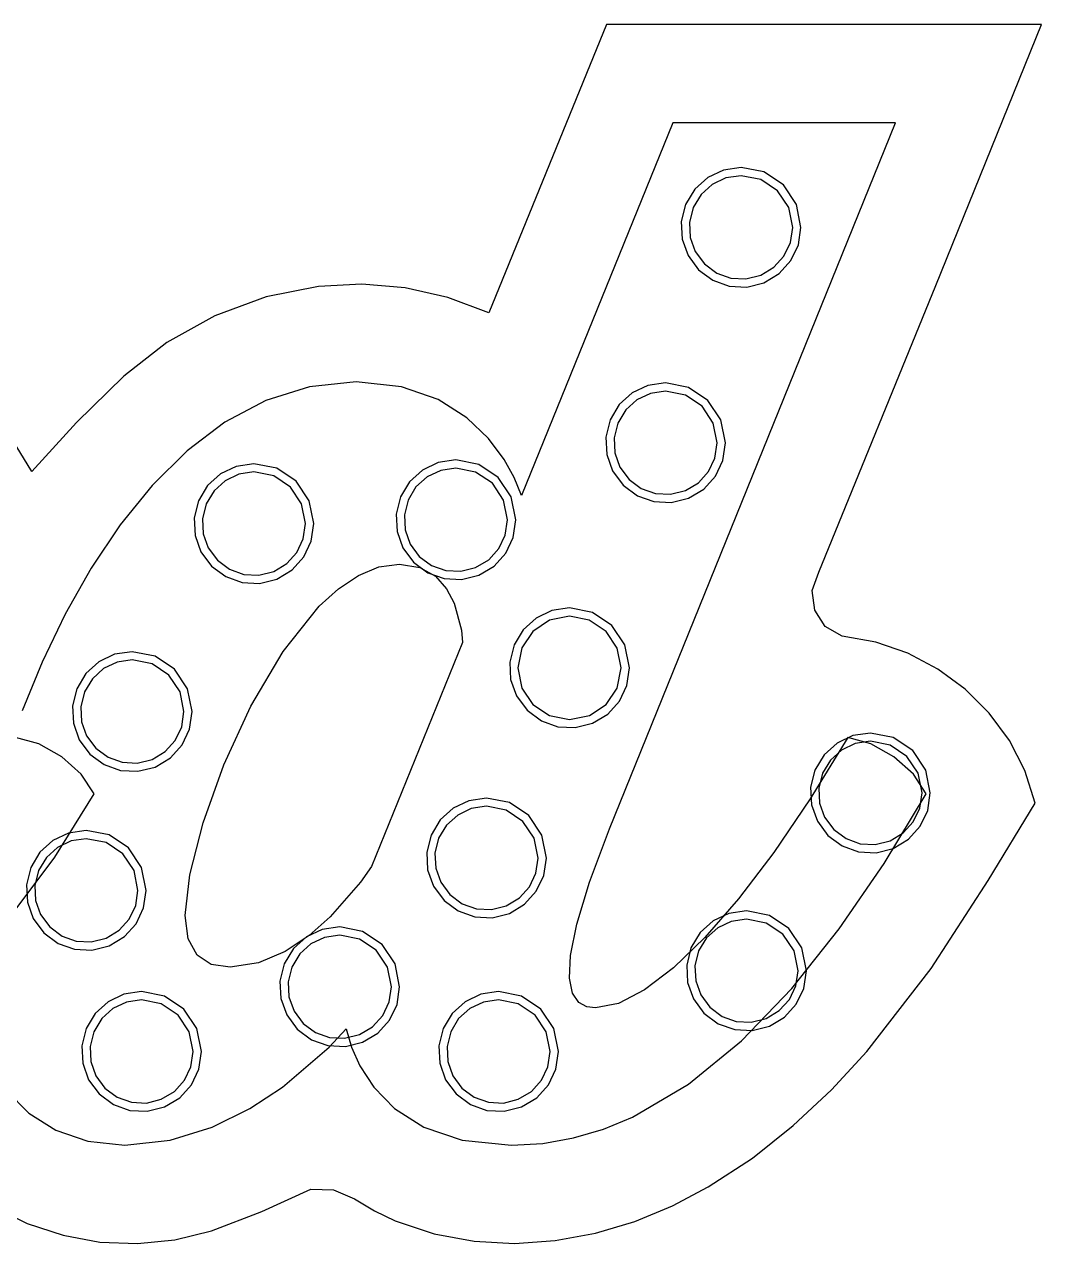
# Model space of a CAD drawing. Extents: x -88 to 86, y -128 to 45.
# Drawn here: x 36.5 to 85.6, y -20.1 to 38.8 of the extents above; entities that cross this region are included whole.
import ezdxf

# ---------------------------------------------------------------- set-up
doc = ezdxf.new("R2010")
doc.units = 0

msp = doc.modelspace()

# ---------------------------------------------------------------- linework, layer by layer
at = {"layer": 'Background'}
for p, q in [((64.610912, 38.82902), (58.917552, 24.8759)), ((85.648022, 38.82902), (64.610912, 38.82902)), ((80.533782, 26.19804), (85.648022, 38.82902)), ((50.679272, 26.15129), (48.146191, 25.64988)), ((52.778694, 26.264565), (50.679272, 26.15129)), ((54.880177, 26.088496), (52.778694, 26.264565)), ((56.940777, 25.624977), (54.880177, 26.088496)), ((74.876262, 12.33908), (80.533782, 26.19804)), ((48.146191, 25.64988), (45.674631, 24.731699)), ((58.917552, 24.8759), (56.940777, 25.624977)), ((45.674631, 24.731699), (43.353504, 23.437519)), ((43.353504, 23.437519), (41.271722, 21.80811)), ((41.271722, 21.80811), (38.987167, 19.564669)), ((38.987167, 19.564669), (36.829662, 17.19621)), ((36.829662, 17.19621), (35.529365, 19.314201)), ((74.559717, 11.439182), (74.876262, 12.33908)), ((74.678797, 10.49894), (74.559717, 11.439182)), ((75.180369, 9.703793), (74.678797, 10.49894)), ((76.011302, 9.23918), (75.180369, 9.703793)), ((77.624925, 8.953226), (76.011302, 9.23918)), ((79.174796, 8.414376), (77.624925, 8.953226)), ((80.628743, 7.645745), (79.174796, 8.414376)), ((81.954592, 6.67045), (80.628743, 7.645745)), ((83.120172, 5.511608), (81.954592, 6.67045)), ((84.09331, 4.192334), (83.120172, 5.511608)), ((84.841835, 2.735746), (84.09331, 4.192334)), ((85.333572, 1.16496), (84.841835, 2.735746)), ((83.071612, -2.58075), (85.333572, 1.16496)), ((80.31349, -6.829215), (83.071612, -2.58075)), ((77.203565, -10.846639), (80.31349, -6.829215)), ((75.48581, -12.70693), (77.203565, -10.846639)), ((73.643066, -14.435324), (75.48581, -12.70693)), ((71.662985, -16.007108), (73.643066, -14.435324)), ((69.533222, -17.39757), (71.662985, -16.007108)), ((47.943223, -18.596649), (50.308182, -17.51278)), ((50.308182, -17.51278), (51.415874, -17.543458)), ((51.415874, -17.543458), (52.423688, -17.980216)), ((67.800834, -18.323948), (69.533222, -17.39757)), ((52.423688, -17.980216), (53.395437, -18.565244)), ((34.977885, -18.37116), (36.605003, -19.17445)), ((45.509002, -19.51809), (47.943223, -18.596649)), ((53.395437, -18.565244), (54.394932, -19.04073)), ((65.973128, -19.076844), (67.800834, -18.323948)), ((36.605003, -19.17445), (38.330417, -19.742381)), ((54.394932, -19.04073), (56.273401, -19.670114)), ((64.07492, -19.640001), (65.973128, -19.076844)), ((38.330417, -19.742381), (40.118825, -20.067833)), ((41.934926, -20.143682), (43.743419, -19.962809)), ((43.743419, -19.962809), (45.509002, -19.51809)), ((56.273401, -19.670114), (58.205451, -20.028477)), ((58.205451, -20.028477), (60.166265, -20.132074)), ((60.166265, -20.132074), (62.131027, -19.997164)), ((62.131027, -19.997164), (64.07492, -19.640001)), ((40.118825, -20.067833), (41.934926, -20.143682))]:
    msp.add_line(p, q, dxfattribs=at)
at = {"layer": 'Layer 1'}
for p, q in [((71.113305, 31.91159), (70.262959, 31.784258)), ((72.223087, 31.690841), (71.113305, 31.91159)), ((71.113305, 31.91159), (71.113305, 31.91159)), ((69.502151, 31.422852), (68.877107, 30.858261)), ((70.262959, 31.784258), (69.502151, 31.422852)), ((70.380248, 31.401821), (69.724379, 31.090264)), ((71.113305, 31.51159), (70.380248, 31.401821)), ((72.070014, 31.321289), (71.113305, 31.51159)), ((71.113305, 31.51159), (71.113305, 31.51159)), ((72.881072, 30.779357), (72.070014, 31.321289)), ((73.163915, 31.0622), (72.223087, 31.690841)), ((68.877107, 30.858261), (68.434054, 30.121372)), ((69.724379, 31.090264), (69.185548, 30.603548)), ((73.423004, 29.968299), (72.881072, 30.779357)), ((73.792556, 30.121372), (73.163915, 31.0622)), ((68.434054, 30.121372), (68.226281, 29.287027)), ((69.185548, 30.603548), (68.803606, 29.968299)), ((74.013305, 29.01159), (73.792556, 30.121372)), ((68.803606, 29.968299), (68.624491, 29.249036)), ((73.613305, 29.01159), (73.423004, 29.968299)), ((68.226281, 29.287027), (68.269028, 28.445828)), ((68.624491, 29.249036), (68.661342, 28.523864)), ((73.503536, 28.278533), (73.613305, 29.01159)), ((73.885973, 28.161244), (74.013305, 29.01159)), ((68.269028, 28.445828), (68.551448, 27.652303)), ((68.661342, 28.523864), (68.904807, 27.839791)), ((68.904807, 27.839791), (69.345538, 27.243823)), ((73.191979, 27.622664), (73.503536, 28.278533)), ((73.524567, 27.400436), (73.885973, 28.161244)), ((68.551448, 27.652303), (69.062695, 26.96098)), ((69.345538, 27.243823), (69.941506, 26.803092)), ((72.705263, 27.083833), (73.191979, 27.622664)), ((72.959976, 26.775392), (73.524567, 27.400436)), ((69.062695, 26.96098), (69.754018, 26.449733)), ((69.941506, 26.803092), (70.625579, 26.559627)), ((70.625579, 26.559627), (71.350751, 26.522776)), ((71.350751, 26.522776), (72.070014, 26.701891)), ((72.070014, 26.701891), (72.705263, 27.083833)), ((72.223087, 26.332339), (72.959976, 26.775392)), ((69.754018, 26.449733), (70.547543, 26.167313)), ((70.547543, 26.167313), (71.388742, 26.124566)), ((71.388742, 26.124566), (72.223087, 26.332339)), ((66.615129, 21.361258), (65.854321, 20.999852)), ((67.465475, 21.48859), (66.615129, 21.361258)), ((68.575257, 21.267841), (67.465475, 21.48859)), ((67.465475, 21.48859), (67.465475, 21.48859)), ((69.516085, 20.6392), (68.575257, 21.267841)), ((65.854321, 20.999852), (65.229277, 20.435261)), ((66.076549, 20.667264), (65.537718, 20.180548)), ((66.732418, 20.978821), (66.076549, 20.667264)), ((67.465475, 21.08859), (66.732418, 20.978821)), ((68.422184, 20.898289), (67.465475, 21.08859)), ((67.465475, 21.08859), (67.465475, 21.08859)), ((69.233242, 20.356357), (68.422184, 20.898289)), ((65.229277, 20.435261), (64.786224, 19.698372)), ((65.537718, 20.180548), (65.155776, 19.545299)), ((69.775174, 19.545299), (69.233242, 20.356357)), ((70.144726, 19.698372), (69.516085, 20.6392)), ((64.786224, 19.698372), (64.578451, 18.864027)), ((65.155776, 19.545299), (64.976661, 18.826036)), ((69.965475, 18.58859), (69.775174, 19.545299)), ((70.365475, 18.58859), (70.144726, 19.698372)), ((64.578451, 18.864027), (64.621198, 18.022828)), ((64.976661, 18.826036), (65.013512, 18.100864)), ((69.855706, 17.855533), (69.965475, 18.58859)), ((70.238143, 17.738244), (70.365475, 18.58859)), ((57.325405, 17.76359), (56.475059, 17.636258)), ((58.435187, 17.542841), (57.325405, 17.76359)), ((57.325405, 17.76359), (57.325405, 17.76359)), ((64.621198, 18.022828), (64.903618, 17.229303)), ((65.013512, 18.100864), (65.256977, 17.416791)), ((69.544149, 17.199664), (69.855706, 17.855533)), ((69.876737, 16.977436), (70.238143, 17.738244)), ((46.710159, 17.452258), (45.949351, 17.090852)), ((47.560505, 17.57959), (46.710159, 17.452258)), ((47.560505, 17.17959), (46.827448, 17.069821)), ((48.670287, 17.358841), (47.560505, 17.57959)), ((47.560505, 17.57959), (47.560505, 17.57959)), ((48.517214, 16.989289), (47.560505, 17.17959)), ((47.560505, 17.17959), (47.560505, 17.17959)), ((49.611115, 16.7302), (48.670287, 17.358841)), ((55.714251, 17.274852), (55.089207, 16.710261)), ((56.475059, 17.636258), (55.714251, 17.274852)), ((56.592348, 17.253821), (55.936479, 16.942264)), ((57.325405, 17.36359), (56.592348, 17.253821)), ((58.282114, 17.173289), (57.325405, 17.36359)), ((57.325405, 17.36359), (57.325405, 17.36359)), ((59.093172, 16.631357), (58.282114, 17.173289)), ((59.376015, 16.9142), (58.435187, 17.542841)), ((64.903618, 17.229303), (65.414865, 16.53798)), ((65.256977, 17.416791), (65.697708, 16.820823)), ((69.057433, 16.660833), (69.544149, 17.199664)), ((45.324307, 16.526261), (44.881254, 15.789372)), ((45.949351, 17.090852), (45.324307, 16.526261)), ((46.171579, 16.758264), (45.632748, 16.271548)), ((46.827448, 17.069821), (46.171579, 16.758264)), ((49.328272, 16.447357), (48.517214, 16.989289)), ((50.239756, 15.789372), (49.611115, 16.7302)), ((55.089207, 16.710261), (54.646154, 15.973372)), ((55.936479, 16.942264), (55.397648, 16.455548)), ((59.635104, 15.820299), (59.093172, 16.631357)), ((60.004656, 15.973372), (59.376015, 16.9142)), ((65.414865, 16.53798), (66.106188, 16.026733)), ((65.697708, 16.820823), (66.293676, 16.380092)), ((68.422184, 16.278891), (69.057433, 16.660833)), ((69.312146, 16.352392), (69.876737, 16.977436)), ((45.632748, 16.271548), (45.250806, 15.636299)), ((49.870204, 15.636299), (49.328272, 16.447357)), ((54.646154, 15.973372), (54.438381, 15.139027)), ((55.397648, 16.455548), (55.015706, 15.820299)), ((60.225405, 14.86359), (60.004656, 15.973372)), ((66.106188, 16.026733), (66.899713, 15.744313)), ((66.293676, 16.380092), (66.977749, 16.136627)), ((66.977749, 16.136627), (67.702921, 16.099776)), ((67.702921, 16.099776), (68.422184, 16.278891)), ((68.575257, 15.909339), (69.312146, 16.352392)), ((44.881254, 15.789372), (44.673481, 14.955027)), ((45.250806, 15.636299), (45.071691, 14.917036)), ((50.060505, 14.67959), (49.870204, 15.636299)), ((50.460505, 14.67959), (50.239756, 15.789372)), ((55.015706, 15.820299), (54.836591, 15.101036)), ((59.825405, 14.86359), (59.635104, 15.820299)), ((66.899713, 15.744313), (67.740912, 15.701566)), ((67.740912, 15.701566), (68.575257, 15.909339)), ((44.673481, 14.955027), (44.716228, 14.113828)), ((45.071691, 14.917036), (45.108542, 14.191864)), ((54.438381, 15.139027), (54.481128, 14.297828)), ((54.836591, 15.101036), (54.873442, 14.375864)), ((59.715636, 14.130533), (59.825405, 14.86359)), ((60.098073, 14.013244), (60.225405, 14.86359)), ((45.108542, 14.191864), (45.352007, 13.507791)), ((49.950736, 13.946533), (50.060505, 14.67959)), ((50.333173, 13.829244), (50.460505, 14.67959)), ((54.481128, 14.297828), (54.763548, 13.504303)), ((54.873442, 14.375864), (55.116907, 13.691791)), ((44.716228, 14.113828), (44.998648, 13.320303)), ((49.639179, 13.290664), (49.950736, 13.946533)), ((49.971767, 13.068436), (50.333173, 13.829244)), ((55.116907, 13.691791), (55.557638, 13.095823)), ((59.404079, 13.474664), (59.715636, 14.130533)), ((59.736667, 13.252436), (60.098073, 14.013244)), ((44.998648, 13.320303), (45.509895, 12.62898)), ((45.352007, 13.507791), (45.792738, 12.911823)), ((49.152463, 12.751833), (49.639179, 13.290664)), ((49.407176, 12.443392), (49.971767, 13.068436)), ((54.763548, 13.504303), (55.274795, 12.81298)), ((55.557638, 13.095823), (56.153606, 12.655092)), ((58.917363, 12.935833), (59.404079, 13.474664)), ((59.172076, 12.627392), (59.736667, 13.252436)), ((45.509895, 12.62898), (46.201218, 12.117733)), ((45.792738, 12.911823), (46.388706, 12.471092)), ((46.388706, 12.471092), (47.072779, 12.227627)), ((48.517214, 12.369891), (49.152463, 12.751833)), ((48.670287, 12.000339), (49.407176, 12.443392)), ((55.274795, 12.81298), (55.966118, 12.301733)), ((56.153606, 12.655092), (56.837679, 12.411627)), ((56.837679, 12.411627), (57.562851, 12.374776)), ((57.562851, 12.374776), (58.282114, 12.553891)), ((58.282114, 12.553891), (58.917363, 12.935833)), ((58.435187, 12.184339), (59.172076, 12.627392)), ((46.201218, 12.117733), (46.994743, 11.835313)), ((46.994743, 11.835313), (47.835942, 11.792566)), ((47.072779, 12.227627), (47.797951, 12.190776)), ((47.797951, 12.190776), (48.517214, 12.369891)), ((47.835942, 11.792566), (48.670287, 12.000339)), ((55.966118, 12.301733), (56.759643, 12.019313)), ((56.759643, 12.019313), (57.600842, 11.976566)), ((57.600842, 11.976566), (58.435187, 12.184339)), ((61.208951, 10.114852), (60.583907, 9.550261)), ((61.969759, 10.476258), (61.208951, 10.114852)), ((62.820105, 10.20359), (61.846992, 10.007128)), ((62.820105, 10.60359), (61.969759, 10.476258)), ((63.929887, 10.382841), (62.820105, 10.60359)), ((62.820105, 10.60359), (62.820105, 10.60359)), ((63.776814, 10.013289), (62.820105, 10.20359)), ((62.820105, 10.20359), (62.820105, 10.20359)), ((64.870715, 9.7542), (63.929887, 10.382841)), ((60.583907, 9.550261), (60.140854, 8.813372)), ((61.052338, 9.471357), (60.516567, 8.676703)), ((61.846992, 10.007128), (61.052338, 9.471357)), ((64.587872, 9.471357), (63.776814, 10.013289)), ((65.129804, 8.660299), (64.587872, 9.471357)), ((65.499356, 8.813372), (64.870715, 9.7542)), ((40.827459, 8.360258), (40.066651, 7.998852)), ((41.677805, 8.48759), (40.827459, 8.360258)), ((42.787587, 8.266841), (41.677805, 8.48759)), ((41.677805, 8.48759), (41.677805, 8.48759)), ((43.728415, 7.6382), (42.787587, 8.266841)), ((60.140854, 8.813372), (59.933081, 7.979027)), ((60.516567, 8.676703), (60.320105, 7.70359)), ((65.320105, 7.70359), (65.129804, 8.660299)), ((65.720105, 7.70359), (65.499356, 8.813372)), ((40.066651, 7.998852), (39.441607, 7.434261)), ((40.944748, 7.977821), (40.288879, 7.666264)), ((41.677805, 8.08759), (40.944748, 7.977821)), ((42.634514, 7.897289), (41.677805, 8.08759)), ((41.677805, 8.08759), (41.677805, 8.08759)), ((43.445572, 7.355357), (42.634514, 7.897289)), ((59.933081, 7.979027), (59.975828, 7.137828)), ((60.320105, 7.70359), (60.516567, 6.730477)), ((65.123643, 6.730477), (65.320105, 7.70359)), ((65.592773, 6.853244), (65.720105, 7.70359)), ((39.441607, 7.434261), (38.998554, 6.697372)), ((39.750048, 7.179548), (39.368106, 6.544299)), ((40.288879, 7.666264), (39.750048, 7.179548)), ((43.987504, 6.544299), (43.445572, 7.355357)), ((44.357056, 6.697372), (43.728415, 7.6382)), ((59.975828, 7.137828), (60.258248, 6.344303)), ((38.998554, 6.697372), (38.790781, 5.863027)), ((39.368106, 6.544299), (39.188991, 5.825036)), ((44.177805, 5.58759), (43.987504, 6.544299)), ((44.577805, 5.58759), (44.357056, 6.697372)), ((60.516567, 6.730477), (61.052338, 5.935823)), ((64.587872, 5.935823), (65.123643, 6.730477)), ((65.231367, 6.092436), (65.592773, 6.853244)), ((60.258248, 6.344303), (60.769495, 5.65298)), ((61.052338, 5.935823), (61.846992, 5.400052)), ((63.793218, 5.400052), (64.587872, 5.935823)), ((64.666776, 5.467392), (65.231367, 6.092436)), ((38.790781, 5.863027), (38.833528, 5.021828)), ((39.188991, 5.825036), (39.225842, 5.099864)), ((44.068036, 4.854533), (44.177805, 5.58759)), ((44.450473, 4.737244), (44.577805, 5.58759)), ((60.769495, 5.65298), (61.460818, 5.141733)), ((61.846992, 5.400052), (62.820105, 5.20359)), ((62.820105, 5.20359), (63.793218, 5.400052)), ((63.929887, 5.024339), (64.666776, 5.467392)), ((38.833528, 5.021828), (39.115948, 4.228303)), ((39.225842, 5.099864), (39.469307, 4.415791)), ((43.756479, 4.198664), (44.068036, 4.854533)), ((44.089067, 3.976436), (44.450473, 4.737244)), ((61.460818, 5.141733), (62.254343, 4.859313)), ((62.254343, 4.859313), (63.095542, 4.816566)), ((63.095542, 4.816566), (63.929887, 5.024339)), ((39.115948, 4.228303), (39.627195, 3.53698)), ((39.469307, 4.415791), (39.910038, 3.819823)), ((43.269763, 3.659833), (43.756479, 4.198664)), ((76.516379, 4.425258), (75.755571, 4.063852)), ((77.366725, 4.55259), (76.516379, 4.425258)), ((77.366725, 4.15259), (76.633668, 4.042821)), ((78.476507, 4.331841), (77.366725, 4.55259)), ((77.366725, 4.55259), (77.366725, 4.55259)), ((78.323434, 3.962289), (77.366725, 4.15259)), ((77.366725, 4.15259), (77.366725, 4.15259)), ((79.417335, 3.7032), (78.476507, 4.331841)), ((39.910038, 3.819823), (40.506006, 3.379092)), ((42.634514, 3.277891), (43.269763, 3.659833)), ((43.524476, 3.351392), (44.089067, 3.976436)), ((75.755571, 4.063852), (75.130527, 3.499261)), ((75.977799, 3.731264), (75.438968, 3.244548)), ((76.633668, 4.042821), (75.977799, 3.731264)), ((79.134492, 3.420357), (78.323434, 3.962289)), ((80.045976, 2.762372), (79.417335, 3.7032)), ((39.627195, 3.53698), (40.318518, 3.025733)), ((40.318518, 3.025733), (41.112043, 2.743313)), ((40.506006, 3.379092), (41.190079, 3.135627)), ((41.190079, 3.135627), (41.915251, 3.098776)), ((41.915251, 3.098776), (42.634514, 3.277891)), ((42.787587, 2.908339), (43.524476, 3.351392)), ((75.130527, 3.499261), (74.687474, 2.762372)), ((75.438968, 3.244548), (75.057026, 2.609299)), ((79.676424, 2.609299), (79.134492, 3.420357)), ((41.112043, 2.743313), (41.953242, 2.700566)), ((41.953242, 2.700566), (42.787587, 2.908339)), ((74.687474, 2.762372), (74.479701, 1.928027)), ((75.057026, 2.609299), (74.877911, 1.890036)), ((79.866725, 1.65259), (79.676424, 2.609299)), ((80.266725, 1.65259), (80.045976, 2.762372)), ((74.479701, 1.928027), (74.522448, 1.086828)), ((74.877911, 1.890036), (74.914762, 1.164864)), ((57.953459, 1.280258), (57.192651, 0.918852)), ((58.803805, 1.40759), (57.953459, 1.280258)), ((59.913587, 1.186841), (58.803805, 1.40759)), ((58.803805, 1.40759), (58.803805, 1.40759)), ((60.854415, 0.5582), (59.913587, 1.186841)), ((79.756956, 0.919533), (79.866725, 1.65259)), ((80.139393, 0.802244), (80.266725, 1.65259)), ((57.192651, 0.918852), (56.567607, 0.354261)), ((58.070748, 0.897821), (57.414879, 0.586264)), ((58.803805, 1.00759), (58.070748, 0.897821)), ((59.760514, 0.817289), (58.803805, 1.00759)), ((58.803805, 1.00759), (58.803805, 1.00759)), ((60.571572, 0.275357), (59.760514, 0.817289)), ((74.522448, 1.086828), (74.804868, 0.293303)), ((74.914762, 1.164864), (75.158227, 0.480791)), ((79.445399, 0.263664), (79.756956, 0.919533)), ((79.777987, 0.041436), (80.139393, 0.802244)), ((56.567607, 0.354261), (56.124554, -0.382628)), ((56.876048, 0.099548), (56.494106, -0.535701)), ((57.414879, 0.586264), (56.876048, 0.099548)), ((61.113504, -0.535701), (60.571572, 0.275357)), ((61.483056, -0.382628), (60.854415, 0.5582)), ((74.804868, 0.293303), (75.316115, -0.39802)), ((75.158227, 0.480791), (75.598958, -0.115177)), ((78.958683, -0.275167), (79.445399, 0.263664)), ((79.213396, -0.583608), (79.777987, 0.041436)), ((38.603459, -0.285742), (37.842651, -0.647148)), ((39.453805, -0.15841), (38.603459, -0.285742)), ((39.453805, -0.55841), (38.720748, -0.668179)), ((40.563587, -0.379159), (39.453805, -0.15841)), ((39.453805, -0.15841), (39.453805, -0.15841)), ((40.410514, -0.748711), (39.453805, -0.55841)), ((39.453805, -0.55841), (39.453805, -0.55841)), ((41.504415, -1.0078), (40.563587, -0.379159)), ((56.124554, -0.382628), (55.916781, -1.216973)), ((56.494106, -0.535701), (56.314991, -1.254964)), ((61.303805, -1.49241), (61.113504, -0.535701)), ((61.703805, -1.49241), (61.483056, -0.382628)), ((75.316115, -0.39802), (76.007438, -0.909267)), ((75.598958, -0.115177), (76.194926, -0.555908)), ((76.194926, -0.555908), (76.878999, -0.799373)), ((78.323434, -0.657109), (78.958683, -0.275167)), ((78.476507, -1.026661), (79.213396, -0.583608)), ((37.842651, -0.647148), (37.217607, -1.211739)), ((38.064879, -0.979736), (37.526048, -1.466452)), ((38.720748, -0.668179), (38.064879, -0.979736)), ((41.221572, -1.290643), (40.410514, -0.748711)), ((42.133056, -1.948628), (41.504415, -1.0078)), ((76.007438, -0.909267), (76.800963, -1.191687)), ((76.878999, -0.799373), (77.604171, -0.836224)), ((77.604171, -0.836224), (78.323434, -0.657109)), ((77.642162, -1.234434), (78.476507, -1.026661)), ((37.217607, -1.211739), (36.774554, -1.948628)), ((37.526048, -1.466452), (37.144106, -2.101701)), ((41.763504, -2.101701), (41.221572, -1.290643)), ((55.916781, -1.216973), (55.959528, -2.058172)), ((56.314991, -1.254964), (56.351842, -1.980136)), ((61.194036, -2.225467), (61.303805, -1.49241)), ((61.576473, -2.342756), (61.703805, -1.49241)), ((76.800963, -1.191687), (77.642162, -1.234434)), ((36.774554, -1.948628), (36.566781, -2.782973)), ((37.144106, -2.101701), (36.964991, -2.820964)), ((41.953805, -3.05841), (41.763504, -2.101701)), ((42.353805, -3.05841), (42.133056, -1.948628)), ((55.959528, -2.058172), (56.241948, -2.851697)), ((56.351842, -1.980136), (56.595307, -2.664209)), ((60.882479, -2.881336), (61.194036, -2.225467)), ((61.215067, -3.103564), (61.576473, -2.342756)), ((36.566781, -2.782973), (36.609528, -3.624172)), ((36.964991, -2.820964), (37.001842, -3.546136)), ((56.241948, -2.851697), (56.753195, -3.54302)), ((56.595307, -2.664209), (57.036038, -3.260177)), ((60.395763, -3.420167), (60.882479, -2.881336)), ((41.844036, -3.791467), (41.953805, -3.05841)), ((42.226473, -3.908756), (42.353805, -3.05841)), ((57.036038, -3.260177), (57.632006, -3.700908)), ((59.760514, -3.802109), (60.395763, -3.420167)), ((60.650476, -3.728608), (61.215067, -3.103564)), ((36.609528, -3.624172), (36.891948, -4.417697)), ((37.001842, -3.546136), (37.245307, -4.230209)), ((41.532479, -4.447336), (41.844036, -3.791467)), ((41.865067, -4.669564), (42.226473, -3.908756)), ((56.753195, -3.54302), (57.444518, -4.054267)), ((57.444518, -4.054267), (58.238043, -4.336687)), ((57.632006, -3.700908), (58.316079, -3.944373)), ((58.316079, -3.944373), (59.041251, -3.981224)), ((59.041251, -3.981224), (59.760514, -3.802109)), ((59.913587, -4.171661), (60.650476, -3.728608)), ((71.373865, -4.04641), (70.523519, -4.173742)), ((72.483647, -4.267159), (71.373865, -4.04641)), ((71.373865, -4.04641), (71.373865, -4.04641)), ((36.891948, -4.417697), (37.403195, -5.10902)), ((37.245307, -4.230209), (37.686038, -4.826177)), ((41.045763, -4.986167), (41.532479, -4.447336)), ((41.300476, -5.294608), (41.865067, -4.669564)), ((58.238043, -4.336687), (59.079242, -4.379434)), ((59.079242, -4.379434), (59.913587, -4.171661)), ((69.762711, -4.535148), (69.137667, -5.099739)), ((70.523519, -4.173742), (69.762711, -4.535148)), ((70.640808, -4.556179), (69.984939, -4.867736)), ((71.373865, -4.44641), (70.640808, -4.556179)), ((72.330574, -4.636711), (71.373865, -4.44641)), ((71.373865, -4.44641), (71.373865, -4.44641)), ((73.141632, -5.178643), (72.330574, -4.636711)), ((73.424475, -4.8958), (72.483647, -4.267159)), ((37.403195, -5.10902), (38.094518, -5.620267)), ((37.686038, -4.826177), (38.282006, -5.266908)), ((38.282006, -5.266908), (38.966079, -5.510373)), ((40.410514, -5.368109), (41.045763, -4.986167)), ((40.563587, -5.737661), (41.300476, -5.294608)), ((50.858259, -4.949742), (50.097451, -5.311148)), ((51.708605, -4.82241), (50.858259, -4.949742)), ((51.708605, -5.22241), (50.975548, -5.332179)), ((52.818387, -5.043159), (51.708605, -4.82241)), ((51.708605, -4.82241), (51.708605, -4.82241)), ((52.665314, -5.412711), (51.708605, -5.22241)), ((51.708605, -5.22241), (51.708605, -5.22241)), ((53.759215, -5.6718), (52.818387, -5.043159)), ((69.137667, -5.099739), (68.694614, -5.836628)), ((69.984939, -4.867736), (69.446108, -5.354452)), ((73.683564, -5.989701), (73.141632, -5.178643)), ((74.053116, -5.836628), (73.424475, -4.8958)), ((38.094518, -5.620267), (38.888043, -5.902687)), ((38.966079, -5.510373), (39.691251, -5.547224)), ((39.691251, -5.547224), (40.410514, -5.368109)), ((39.729242, -5.945434), (40.563587, -5.737661)), ((49.472407, -5.875739), (49.029354, -6.612628)), ((50.097451, -5.311148), (49.472407, -5.875739)), ((50.319679, -5.643736), (49.780848, -6.130452)), ((50.975548, -5.332179), (50.319679, -5.643736)), ((53.476372, -5.954643), (52.665314, -5.412711)), ((54.387856, -6.612628), (53.759215, -5.6718)), ((68.694614, -5.836628), (68.486841, -6.670973)), ((69.446108, -5.354452), (69.064166, -5.989701)), ((74.273865, -6.94641), (74.053116, -5.836628)), ((38.888043, -5.902687), (39.729242, -5.945434)), ((49.780848, -6.130452), (49.398906, -6.765701)), ((54.018304, -6.765701), (53.476372, -5.954643)), ((69.064166, -5.989701), (68.885051, -6.708964)), ((73.873865, -6.94641), (73.683564, -5.989701)), ((49.029354, -6.612628), (48.821581, -7.446973)), ((49.398906, -6.765701), (49.219791, -7.484964)), ((54.208605, -7.72241), (54.018304, -6.765701)), ((54.608605, -7.72241), (54.387856, -6.612628)), ((68.486841, -6.670973), (68.529588, -7.512172)), ((68.885051, -6.708964), (68.921902, -7.434136)), ((73.764096, -7.679467), (73.873865, -6.94641)), ((74.146533, -7.796756), (74.273865, -6.94641)), ((48.821581, -7.446973), (48.864328, -8.288172)), ((49.219791, -7.484964), (49.256642, -8.210136)), ((68.529588, -7.512172), (68.812008, -8.305697)), ((68.921902, -7.434136), (69.165367, -8.118209)), ((41.277659, -8.081742), (40.516851, -8.443148)), ((42.128005, -7.95441), (41.277659, -8.081742)), ((43.237787, -8.175159), (42.128005, -7.95441)), ((42.128005, -7.95441), (42.128005, -7.95441)), ((44.178615, -8.8038), (43.237787, -8.175159)), ((49.256642, -8.210136), (49.500107, -8.894209)), ((54.098836, -8.455467), (54.208605, -7.72241)), ((54.481273, -8.572756), (54.608605, -7.72241)), ((58.537759, -8.081742), (57.776951, -8.443148)), ((59.388105, -7.95441), (58.537759, -8.081742)), ((60.497887, -8.175159), (59.388105, -7.95441)), ((59.388105, -7.95441), (59.388105, -7.95441)), ((61.438715, -8.8038), (60.497887, -8.175159)), ((69.165367, -8.118209), (69.606098, -8.714177)), ((73.452539, -8.335336), (73.764096, -7.679467)), ((73.785127, -8.557564), (74.146533, -7.796756)), ((40.516851, -8.443148), (39.891807, -9.007739)), ((40.739079, -8.775736), (40.200248, -9.262452)), ((41.394948, -8.464179), (40.739079, -8.775736)), ((42.128005, -8.35441), (41.394948, -8.464179)), ((43.084714, -8.544711), (42.128005, -8.35441)), ((42.128005, -8.35441), (42.128005, -8.35441)), ((43.895772, -9.086643), (43.084714, -8.544711)), ((44.807256, -9.744628), (44.178615, -8.8038)), ((48.864328, -8.288172), (49.146748, -9.081697)), ((53.787279, -9.111336), (54.098836, -8.455467)), ((54.119867, -9.333564), (54.481273, -8.572756)), ((57.776951, -8.443148), (57.151907, -9.007739)), ((57.999179, -8.775736), (57.460348, -9.262452)), ((58.655048, -8.464179), (57.999179, -8.775736)), ((59.388105, -8.35441), (58.655048, -8.464179)), ((60.344814, -8.544711), (59.388105, -8.35441)), ((59.388105, -8.35441), (59.388105, -8.35441)), ((61.155872, -9.086643), (60.344814, -8.544711)), ((62.067356, -9.744628), (61.438715, -8.8038)), ((68.812008, -8.305697), (69.323255, -8.99702)), ((69.606098, -8.714177), (70.202066, -9.154908)), ((72.965823, -8.874167), (73.452539, -8.335336)), ((73.220536, -9.182608), (73.785127, -8.557564)), ((39.891807, -9.007739), (39.448754, -9.744628)), ((40.200248, -9.262452), (39.818306, -9.897701)), ((44.437704, -9.897701), (43.895772, -9.086643)), ((49.146748, -9.081697), (49.657995, -9.77302)), ((49.500107, -8.894209), (49.940838, -9.490177)), ((53.300563, -9.650167), (53.787279, -9.111336)), ((53.555276, -9.958608), (54.119867, -9.333564)), ((57.151907, -9.007739), (56.708854, -9.744628)), ((57.460348, -9.262452), (57.078406, -9.897701)), ((61.697804, -9.897701), (61.155872, -9.086643)), ((69.323255, -8.99702), (70.014578, -9.508267)), ((70.202066, -9.154908), (70.886139, -9.398373)), ((70.886139, -9.398373), (71.611311, -9.435224)), ((71.611311, -9.435224), (72.330574, -9.256109)), ((72.330574, -9.256109), (72.965823, -8.874167)), ((72.483647, -9.625661), (73.220536, -9.182608)), ((39.448754, -9.744628), (39.240981, -10.578973)), ((39.818306, -9.897701), (39.639191, -10.616964)), ((44.628005, -10.85441), (44.437704, -9.897701)), ((45.028005, -10.85441), (44.807256, -9.744628)), ((49.657995, -9.77302), (50.349318, -10.284267)), ((49.940838, -9.490177), (50.536806, -9.930908)), ((50.536806, -9.930908), (51.220879, -10.174373)), ((52.665314, -10.032109), (53.300563, -9.650167)), ((52.818387, -10.401661), (53.555276, -9.958608)), ((56.708854, -9.744628), (56.501081, -10.578973)), ((57.078406, -9.897701), (56.899291, -10.616964)), ((61.888105, -10.85441), (61.697804, -9.897701)), ((62.288105, -10.85441), (62.067356, -9.744628)), ((70.014578, -9.508267), (70.808103, -9.790687)), ((70.808103, -9.790687), (71.649302, -9.833434)), ((71.649302, -9.833434), (72.483647, -9.625661)), ((39.240981, -10.578973), (39.283728, -11.420172)), ((50.349318, -10.284267), (51.142843, -10.566687)), ((51.142843, -10.566687), (51.984042, -10.609434)), ((51.220879, -10.174373), (51.946051, -10.211224)), ((51.946051, -10.211224), (52.665314, -10.032109)), ((51.984042, -10.609434), (52.818387, -10.401661)), ((56.501081, -10.578973), (56.543828, -11.420172)), ((39.639191, -10.616964), (39.676042, -11.342136)), ((44.518236, -11.587467), (44.628005, -10.85441)), ((44.900673, -11.704756), (45.028005, -10.85441)), ((56.899291, -10.616964), (56.936142, -11.342136)), ((61.778336, -11.587467), (61.888105, -10.85441)), ((62.160773, -11.704756), (62.288105, -10.85441)), ((39.283728, -11.420172), (39.566148, -12.213697)), ((39.676042, -11.342136), (39.919507, -12.026209)), ((44.206679, -12.243336), (44.518236, -11.587467)), ((44.539267, -12.465564), (44.900673, -11.704756)), ((56.543828, -11.420172), (56.826248, -12.213697)), ((56.936142, -11.342136), (57.179607, -12.026209)), ((61.466779, -12.243336), (61.778336, -11.587467)), ((61.799367, -12.465564), (62.160773, -11.704756)), ((39.566148, -12.213697), (40.077395, -12.90502)), ((39.919507, -12.026209), (40.360238, -12.622177)), ((43.719963, -12.782167), (44.206679, -12.243336)), ((56.826248, -12.213697), (57.337495, -12.90502)), ((57.179607, -12.026209), (57.620338, -12.622177)), ((60.980063, -12.782167), (61.466779, -12.243336)), ((40.077395, -12.90502), (40.768718, -13.416267)), ((40.360238, -12.622177), (40.956206, -13.062908)), ((43.084714, -13.164109), (43.719963, -12.782167)), ((43.974676, -13.090608), (44.539267, -12.465564)), ((57.337495, -12.90502), (58.028818, -13.416267)), ((57.620338, -12.622177), (58.216306, -13.062908)), ((60.344814, -13.164109), (60.980063, -12.782167)), ((61.234776, -13.090608), (61.799367, -12.465564)), ((40.768718, -13.416267), (41.562243, -13.698687)), ((40.956206, -13.062908), (41.640279, -13.306373)), ((41.640279, -13.306373), (42.365451, -13.343224)), ((42.365451, -13.343224), (43.084714, -13.164109)), ((42.403442, -13.741434), (43.237787, -13.533661)), ((43.237787, -13.533661), (43.974676, -13.090608)), ((58.028818, -13.416267), (58.822343, -13.698687)), ((58.216306, -13.062908), (58.900379, -13.306373)), ((58.900379, -13.306373), (59.625551, -13.343224)), ((59.625551, -13.343224), (60.344814, -13.164109)), ((59.663542, -13.741434), (60.497887, -13.533661)), ((60.497887, -13.533661), (61.234776, -13.090608)), ((41.562243, -13.698687), (42.403442, -13.741434)), ((58.822343, -13.698687), (59.663542, -13.741434))]:
    msp.add_line(p, q, dxfattribs=at)
at = {"layer": 'Text'}
for p, q in [((67.810346, 34.06606), (60.494599, 16.04765)), ((64.762118, -0.07409), (78.580752, 34.06606)), ((78.580752, 34.06606), (67.810346, 34.06606)), ((50.247164, 21.301361), (48.133266, 20.634941)), ((52.501467, 21.53446), (50.247164, 21.301361)), ((54.692513, 21.298699), (52.501467, 21.53446)), ((56.465222, 20.677146), (54.692513, 21.298699)), ((57.85849, 19.798399), (56.465222, 20.677146)), ((48.133266, 20.634941), (46.160468, 19.584516)), ((46.160468, 19.584516), (44.329464, 18.199401)), ((58.911213, 18.791055), (57.85849, 19.798399)), ((59.66229, 17.783711), (58.911213, 18.791055)), ((44.329464, 18.199401), (42.640948, 16.528912)), ((60.150615, 16.904964), (59.66229, 17.783711)), ((42.640948, 16.528912), (41.095616, 14.622363)), ((60.494599, 16.04765), (60.150615, 16.904964)), ((41.095616, 14.622363), (39.694162, 12.529071)), ((39.694162, 12.529071), (38.437281, 10.29835)), ((52.619613, 12.175704), (53.603093, 12.585144)), ((53.603093, 12.585144), (54.601358, 12.72846)), ((54.601358, 12.72846), (55.588063, 12.565464)), ((55.588063, 12.565464), (56.335037, 12.135749)), ((51.657764, 11.530899), (52.619613, 12.175704)), ((56.335037, 12.135749), (56.875622, 11.52822)), ((50.724393, 10.68149), (51.657764, 11.530899)), ((56.875622, 11.52822), (57.243155, 10.831785)), ((48.970471, 8.491899), (50.724393, 10.68149)), ((57.243155, 10.831785), (57.592432, 9.527821)), ((38.437281, 10.29835), (37.325667, 7.979517)), ((57.592432, 9.527821), (57.649586, 8.93511)), ((57.649586, 8.93511), (53.24659, -1.90303)), ((47.41262, 5.853012), (48.970471, 8.491899)), ((37.325667, 7.979517), (36.360014, 5.621886)), ((46.105613, 3.01091), (47.41262, 5.853012)), ((37.157681, 4.029373), (36.041056, 4.3289)), ((76.277647, 4.3289), (74.464586, 1.375004)), ((77.394272, 4.029373), (76.277647, 4.3289)), ((76.277647, 4.3289), (76.277647, 4.3289)), ((38.267956, 3.40597), (37.157681, 4.029373)), ((78.504547, 3.40597), (77.394272, 4.029373)), ((39.213118, 2.566649), (38.267956, 3.40597)), ((45.104222, 0.211673), (46.105613, 3.01091)), ((79.449709, 2.566649), (78.504547, 3.40597)), ((39.834406, 1.61937), (39.213118, 2.566649)), ((80.070997, 1.61937), (79.449709, 2.566649)), ((37.933497, -1.444999), (39.834406, 1.61937)), ((74.464586, 1.375004), (72.695979, -1.228823)), ((78.028658, -1.756174), (80.070997, 1.61937)), ((44.463221, -2.298617), (45.104222, 0.211673)), ((63.791157, -2.663762), (64.762118, -0.07409)), ((35.676962, -4.466503), (37.933497, -1.444999)), ((72.695979, -1.228823), (70.990876, -3.469085)), ((75.861691, -4.92374), (78.028658, -1.756174)), ((44.237382, -4.27388), (44.463221, -2.298617)), ((53.24659, -1.90303), (52.711033, -2.665088)), ((52.711033, -2.665088), (51.248307, -4.341615)), ((63.179791, -4.686653), (63.791157, -2.663762)), ((70.990876, -3.469085), (69.36833, -5.332288)), ((44.38556, -5.408495), (44.237382, -4.27388)), ((51.248307, -4.341615), (50.236729, -5.237033)), ((62.874836, -6.211033), (63.179791, -4.686653)), ((50.236729, -5.237033), (49.074327, -6.018142)), ((73.566126, -7.808708), (75.861691, -4.92374)), ((44.813159, -6.187486), (44.38556, -5.408495)), ((69.36833, -5.332288), (67.847391, -6.804936)), ((45.494776, -6.636255), (44.813159, -6.187486)), ((49.074327, -6.018142), (47.788091, -6.570634)), ((62.823106, -7.305168), (62.874836, -6.211033)), ((46.405011, -6.7802), (45.494776, -6.636255)), ((47.788091, -6.570634), (46.405011, -6.7802)), ((46.405011, -6.7802), (46.405011, -6.7802)), ((67.847391, -6.804936), (66.447111, -7.873536)), ((62.971416, -8.037325), (62.823106, -7.305168)), ((63.266581, -8.475773), (62.971416, -8.037325)), ((66.447111, -7.873536), (65.186541, -8.524592)), ((71.137995, -10.336461), (73.566126, -7.808708)), ((63.655415, -8.688779), (63.266581, -8.475773)), ((64.084734, -8.74461), (63.655415, -8.688779)), ((65.186541, -8.524592), (64.084734, -8.74461)), ((51.202795, -10.639171), (52.027298, -9.76069)), ((52.027298, -9.76069), (52.276025, -10.639171)), ((68.57333, -12.432382), (71.137995, -10.336461)), ((48.936733, -12.57183), (51.202795, -10.639171)), ((52.276025, -10.639171), (52.681, -11.539615)), ((52.681, -11.539615), (53.356664, -12.57183)), ((35.592268, -12.732706), (36.670129, -13.829089)), ((47.36036, -13.604045), (48.936733, -12.57183)), ((53.356664, -12.57183), (54.365729, -13.604045)), ((65.868159, -14.021852), (68.57333, -12.432382)), ((36.670129, -13.829089), (37.985339, -14.664308)), ((45.540288, -14.504489), (47.36036, -13.604045)), ((54.365729, -13.604045), (55.770904, -14.504489)), ((64.461645, -14.60335), (65.868159, -14.021852)), ((37.985339, -14.664308), (39.537104, -15.196293)), ((43.515412, -15.141388), (45.540288, -14.504489)), ((55.770904, -14.504489), (57.6349, -15.141388)), ((63.018516, -15.030254), (64.461645, -14.60335)), ((39.537104, -15.196293), (41.324631, -15.38297)), ((41.324631, -15.38297), (43.515412, -15.141388)), ((57.6349, -15.141388), (60.02043, -15.38297)), ((60.02043, -15.38297), (61.538276, -15.293237)), ((61.538276, -15.293237), (63.018516, -15.030254))]:
    msp.add_line(p, q, dxfattribs=at)

doc.saveas('drawing.dxf')
